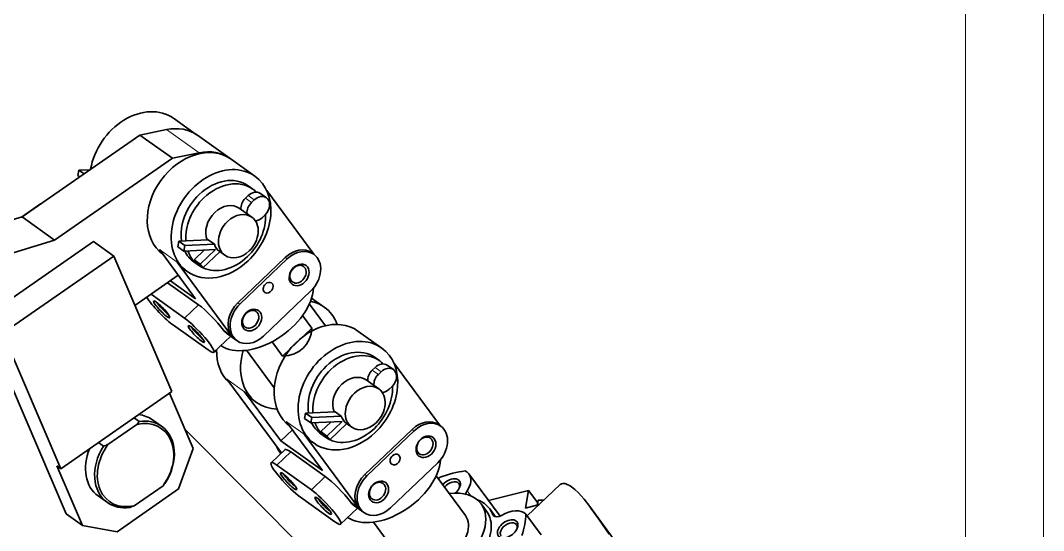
# Model space of a CAD drawing. Header units: millimetres. Extents: x 1333 to 129696, y -57210 to 105899.
# Drawn here: x 57163.5 to 57229.1, y 101244.3 to 101277.1 of the extents above; entities that cross this region are included whole.
import ezdxf

# ---------------------------------------------------------------- set-up
doc = ezdxf.new("R2010")
doc.units = ezdxf.units.MM
doc.header["$LTSCALE"] = 0.5
doc.layers.add('图框', color=7, linetype='Continuous', lineweight=18)
doc.layers.add('打印-禁用', color=7, linetype='Continuous', lineweight=15, plot=False)

# ---------------------------------------------------------------- blocks, each defined once
blk = doc.blocks.new('GZDEH零件A3图框V01版')
at = {"layer": '图框', "linetype": 'Continuous'}
blk.add_line((3272.49, -1832.961), (3272.49, -1554.461), dxfattribs=at)
at = {"layer": '打印-禁用', "linetype": 'Continuous'}
blk.add_line((3277.49, -1846.461), (3277.49, -1549.461), dxfattribs=at)
blk = doc.blocks.new('DEH A3')
at = {"layer": '图框'}
blk.add_blockref('GZDEH零件A3图框V01版', (-2857.49, 1846.461), dxfattribs=at)

msp = doc.modelspace()

# ---------------------------------------------------------------- linework, layer by layer
at = {"color": 7, "lineweight": 35, "ltscale": 0.181714}
msp.add_line((57174.774, 101269.744), (57173.294, 101270.798), dxfattribs=at)
at = {"color": 7, "lineweight": 35, "ltscale": 0.174603}
for p, q in [((57171.136, 101269.722), (57172.846, 101270.071)), ((57173.225, 101268.234), (57174.936, 101268.583))]:
    msp.add_line(p, q, dxfattribs=at)
at = {"color": 7, "lineweight": 13, "ltscale": 0.256528}
msp.add_line((57174.936, 101268.583), (57172.846, 101270.071), dxfattribs=at)
at = {"color": 7, "lineweight": 35}
for p, q in [((57163.579, 101264.471), (57171.136, 101269.722)), ((57165.668, 101262.983), (57173.225, 101268.234)), ((57182.287, 101262.076), (57179.273, 101266.158)), ((57152.525, 101261.099), (57163.579, 101264.471)), ((57165.668, 101262.983), (57154.615, 101259.611)), ((57161.043, 101257.95), (57168.156, 101262.891)), ((57169.462, 101261.961), (57162.349, 101257.02)), ((57173.184, 101253.261), (57169.462, 101261.961)), ((57173.532, 101261.56), (57177.02, 101256.836)), ((57166.406, 101245.413), (57161.043, 101257.95)), ((57166.071, 101248.319), (57162.349, 101257.02)), ((57190.426, 101251.052), (57187.412, 101255.135)), ((57176.708, 101254.07), (57180.196, 101249.346)), ((57166.071, 101248.319), (57173.184, 101253.261)), ((57187.958, 101236.865), (57174.037, 101250.841)), ((57181.671, 101250.536), (57185.159, 101245.812)), ((57203.147, 101241.614), (57199.989, 101245.891))]:
    msp.add_line(p, q, dxfattribs=at)
at = {"color": 7, "lineweight": 35, "ltscale": 0.256528}
msp.add_line((57173.225, 101268.234), (57171.136, 101269.722), dxfattribs=at)
at = {"color": 7, "lineweight": 35, "ltscale": 0.256533}
msp.add_line((57176.92, 101268.218), (57174.83, 101269.706), dxfattribs=at)
at = {"color": 7, "lineweight": 35, "ltscale": 0.18839}
for p, q in [((57178.518, 101267.079), (57176.983, 101268.171)), ((57186.657, 101256.055), (57185.122, 101257.148))]:
    msp.add_line(p, q, dxfattribs=at)
at = {"color": 7, "lineweight": 35, "ltscale": 0.035407}
for p, q in [((57167.231, 101267.466), (57167.165, 101267.118)), ((57173.957, 101262.282), (57174.023, 101262.63)), ((57181.769, 101251.886), (57181.703, 101251.538))]:
    msp.add_line(p, q, dxfattribs=at)
at = {"color": 7, "lineweight": 35, "ltscale": 0.070234}
msp.add_line((57167.933, 101267.496), (57167.231, 101267.466), dxfattribs=at)
at = {"color": 7, "lineweight": 35, "ltscale": 0.039846}
msp.add_line((57167.556, 101267.234), (57167.231, 101267.466), dxfattribs=at)
at = {"color": 7, "lineweight": 35, "ltscale": 0.01351}
msp.add_line((57167.275, 101267.039), (57167.165, 101267.118), dxfattribs=at)
at = {"color": 7, "lineweight": 35, "ltscale": 0.036873}
for p, q in [((57178.083, 101266.468), (57178.383, 101266.254)), ((57186.221, 101255.444), (57186.522, 101255.23))]:
    msp.add_line(p, q, dxfattribs=at)
at = {"color": 7, "lineweight": 35, "ltscale": 0.048101}
for p, q in [((57179.259, 101265.696), (57178.867, 101265.975)), ((57173.565, 101262.561), (57173.957, 101262.282)), ((57187.398, 101254.673), (57187.006, 101254.952)), ((57181.703, 101251.538), (57182.095, 101251.259)), ((57181.769, 101251.886), (57182.161, 101251.607)), ((57182.747, 101250.693), (57183.139, 101250.414))]:
    msp.add_line(p, q, dxfattribs=at)
at = {"color": 7, "lineweight": 35, "ltscale": 0.024691}
for p, q in [((57178.084, 101265.836), (57177.905, 101265.666)), ((57178.297, 101265.387), (57178.475, 101265.557))]:
    msp.add_line(p, q, dxfattribs=at)
at = {"color": 7, "lineweight": 13, "ltscale": 0.048101}
for p, q in [((57177.905, 101265.666), (57178.297, 101265.387)), ((57178.084, 101265.836), (57178.475, 101265.557)), ((57186.043, 101254.642), (57186.435, 101254.364)), ((57186.222, 101254.813), (57186.614, 101254.534))]:
    msp.add_line(p, q, dxfattribs=at)
at = {"color": 7, "lineweight": 35, "ltscale": 0.149145}
msp.add_line((57163.535, 101264.458), (57164.76, 101265.309), dxfattribs=at)
at = {"color": 7, "lineweight": 35, "ltscale": 0.001483}
msp.add_line((57164.76, 101265.309), (57164.772, 101265.3), dxfattribs=at)
at = {"color": 7, "lineweight": 35, "ltscale": 0.099408}
for p, q in [((57177.513, 101265.032), (57178.323, 101264.455)), ((57185.652, 101254.008), (57186.462, 101253.432))]:
    msp.add_line(p, q, dxfattribs=at)
at = {"color": 7, "lineweight": 35, "ltscale": 0.256529}
msp.add_line((57163.579, 101264.471), (57165.668, 101262.983), dxfattribs=at)
at = {"color": 7, "lineweight": 35, "ltscale": 0.024692}
for p, q in [((57179.173, 101264.613), (57178.994, 101264.442)), ((57186.222, 101254.813), (57186.043, 101254.642)), ((57186.435, 101254.364), (57186.614, 101254.534)), ((57187.312, 101253.589), (57187.133, 101253.419))]:
    msp.add_line(p, q, dxfattribs=at)
at = {"color": 7, "lineweight": 35, "ltscale": 0.160331}
msp.add_line((57169.462, 101261.961), (57168.156, 101262.891), dxfattribs=at)
at = {"color": 7, "lineweight": 35, "ltscale": 0.035406}
for p, q in [((57173.631, 101262.909), (57173.565, 101262.561)), ((57182.095, 101251.259), (57182.161, 101251.607))]:
    msp.add_line(p, q, dxfattribs=at)
at = {"color": 7, "lineweight": 35, "ltscale": 0.1893}
for p, q in [((57175.522, 101262.992), (57173.631, 101262.909)), ((57183.661, 101251.969), (57181.769, 101251.886))]:
    msp.add_line(p, q, dxfattribs=at)
at = {"color": 7, "lineweight": 35, "ltscale": 0.0481}
for p, q in [((57173.631, 101262.909), (57174.023, 101262.63)), ((57174.609, 101261.716), (57175.001, 101261.437))]:
    msp.add_line(p, q, dxfattribs=at)
at = {"color": 7, "lineweight": 35, "ltscale": 0.189294}
for p, q in [((57174.023, 101262.63), (57175.914, 101262.713)), ((57182.161, 101251.607), (57184.052, 101251.69))]:
    msp.add_line(p, q, dxfattribs=at)
at = {"color": 7, "lineweight": 35, "ltscale": 0.048096}
for p, q in [((57175.522, 101262.992), (57175.914, 101262.713)), ((57174.783, 101261.48), (57175.175, 101261.201)), ((57183.661, 101251.969), (57184.052, 101251.69)), ((57182.922, 101250.457), (57183.314, 101250.178))]:
    msp.add_line(p, q, dxfattribs=at)
at = {"color": 7, "lineweight": 13, "ltscale": 0.140289}
for p, q in [((57173.532, 101261.56), (57172.39, 101262.374)), ((57177.851, 101253.256), (57176.708, 101254.07)), ((57181.671, 101250.536), (57180.528, 101251.35))]:
    msp.add_line(p, q, dxfattribs=at)
at = {"color": 7, "lineweight": 35, "ltscale": 0.391492}
msp.add_line((57172.39, 101262.374), (57174.715, 101259.224), dxfattribs=at)
at = {"color": 7, "lineweight": 35, "ltscale": 0.20249}
for p, q in [((57175.979, 101262.371), (57173.957, 101262.282)), ((57184.118, 101251.348), (57182.095, 101251.259))]:
    msp.add_line(p, q, dxfattribs=at)
at = {"color": 7, "lineweight": 35, "ltscale": 0.090302}
msp.add_line((57175.262, 101262.34), (57174.609, 101261.716), dxfattribs=at)
at = {"color": 7, "lineweight": 35, "ltscale": 0.135287}
msp.add_line((57175.001, 101261.437), (57175.979, 101262.371), dxfattribs=at)
at = {"color": 7, "lineweight": 35, "ltscale": 0.1504}
for p, q in [((57176.263, 101262.239), (57175.175, 101261.201)), ((57184.402, 101251.216), (57183.314, 101250.178))]:
    msp.add_line(p, q, dxfattribs=at)
at = {"color": 7, "lineweight": 35, "ltscale": 0.040078}
msp.add_line((57176.257, 101262.244), (57176.583, 101262.011), dxfattribs=at)
at = {"color": 7, "lineweight": 35, "ltscale": 0.016034}
for p, q in [((57182.162, 101262.165), (57182.292, 101262.072)), ((57190.3, 101251.142), (57190.431, 101251.049)), ((57182.307, 101249.945), (57182.176, 101250.038))]:
    msp.add_line(p, q, dxfattribs=at)
at = {"color": 7, "lineweight": 35, "ltscale": 0.036877}
for p, q in [((57174.603, 101261.58), (57174.904, 101261.366)), ((57182.742, 101250.556), (57183.042, 101250.342))]:
    msp.add_line(p, q, dxfattribs=at)
at = {"color": 7, "lineweight": 35, "ltscale": 0.029364}
for p, q in [((57174.609, 101261.716), (57174.783, 101261.48)), ((57182.747, 101250.693), (57182.922, 101250.457))]:
    msp.add_line(p, q, dxfattribs=at)
at = {"color": 7, "lineweight": 35, "ltscale": 0.029361}
for p, q in [((57175.175, 101261.201), (57175.001, 101261.437)), ((57183.314, 101250.178), (57183.139, 101250.414))]:
    msp.add_line(p, q, dxfattribs=at)
at = {"color": 7, "lineweight": 35, "ltscale": 0.419788}
msp.add_line((57177.426, 101258.967), (57180.463, 101261.865), dxfattribs=at)
at = {"color": 7, "lineweight": 35, "ltscale": 0.419794}
msp.add_line((57180.594, 101261.772), (57177.557, 101258.874), dxfattribs=at)
at = {"color": 7, "lineweight": 13, "ltscale": 0.016033}
msp.add_line((57180.594, 101261.772), (57180.463, 101261.865), dxfattribs=at)
at = {"color": 7, "lineweight": 35, "ltscale": 0.339304}
msp.add_line((57173.603, 101260.73), (57170.817, 101258.794), dxfattribs=at)
at = {"color": 7, "lineweight": 35, "ltscale": 0.016033}
msp.add_line((57174.168, 101260.969), (57174.038, 101261.062), dxfattribs=at)
at = {"color": 7, "lineweight": 35, "ltscale": 0.243482}
msp.add_line((57172.91, 101260.248), (57174.893, 101258.836), dxfattribs=at)
at = {"color": 7, "lineweight": 35, "ltscale": 0.19877}
msp.add_line((57174.715, 101259.224), (57173.096, 101260.377), dxfattribs=at)
at = {"color": 7, "lineweight": 35, "ltscale": 0.263689}
msp.add_line((57171.852, 101259.513), (57174, 101257.983), dxfattribs=at)
at = {"color": 7, "lineweight": 35, "ltscale": 0.419789}
for p, q in [((57179.068, 101256.827), (57182.106, 101259.725)), ((57185.565, 101247.944), (57188.602, 101250.841)), ((57187.207, 101245.803), (57190.244, 101248.701))]:
    msp.add_line(p, q, dxfattribs=at)
at = {"color": 7, "lineweight": 13, "ltscale": 0.123468}
msp.add_line((57174, 101257.983), (57174.893, 101258.836), dxfattribs=at)
at = {"color": 7, "lineweight": 13, "ltscale": 0.016029}
for p, q in [((57177.557, 101258.874), (57177.426, 101258.967)), ((57185.695, 101247.851), (57185.565, 101247.944))]:
    msp.add_line(p, q, dxfattribs=at)
at = {"color": 7, "lineweight": 35, "ltscale": 0.173214}
msp.add_line((57182.007, 101258.883), (57183.036, 101257.49), dxfattribs=at)
at = {"color": 7, "lineweight": 35, "ltscale": 0.099865}
msp.add_line((57182.967, 101258.682), (57182.153, 101259.261), dxfattribs=at)
at = {"color": 7, "lineweight": 35, "ltscale": 0.101477}
msp.add_line((57181.574, 101258.146), (57182.177, 101257.33), dxfattribs=at)
at = {"color": 7, "lineweight": 35, "ltscale": 0.272562}
for p, q in [((57175.511, 101255.936), (57173.291, 101257.517)), ((57179.918, 101248.541), (57182.138, 101246.96)), ((57183.65, 101244.913), (57181.43, 101246.494))]:
    msp.add_line(p, q, dxfattribs=at)
at = {"color": 7, "lineweight": 35, "ltscale": 0.149778}
msp.add_line((57176.961, 101256.818), (57175.877, 101255.784), dxfattribs=at)
at = {"color": 7, "lineweight": 13, "ltscale": 0.064129}
msp.add_line((57177.02, 101256.836), (57176.498, 101257.208), dxfattribs=at)
at = {"color": 7, "lineweight": 35, "ltscale": 0.08331}
msp.add_line((57176.691, 101257.01), (57177.37, 101256.527), dxfattribs=at)
at = {"color": 7, "lineweight": 35, "ltscale": 0.260164}
msp.add_line((57182.177, 101257.33), (57180.294, 101255.534), dxfattribs=at)
at = {"color": 7, "lineweight": 35, "ltscale": 0.114661}
msp.add_line((57180.294, 101255.534), (57179.613, 101256.456), dxfattribs=at)
at = {"color": 7, "lineweight": 35, "ltscale": 0.003313}
msp.add_line((57175.695, 101255.815), (57175.668, 101255.835), dxfattribs=at)
at = {"color": 7, "lineweight": 35, "ltscale": 0.000410938}
msp.add_line((57175.696, 101255.819), (57175.695, 101255.815), dxfattribs=at)
at = {"color": 7, "lineweight": 35, "ltscale": 0.000788135}
msp.add_line((57175.695, 101255.815), (57175.703, 101255.816), dxfattribs=at)
at = {"color": 7, "lineweight": 35, "ltscale": 0.013942}
msp.add_line((57175.921, 101255.825), (57176.06, 101255.831), dxfattribs=at)
at = {"color": 7, "lineweight": 35, "ltscale": 0.298888}
msp.add_line((57177.984, 101255.913), (57179.76, 101253.509), dxfattribs=at)
at = {"color": 7, "lineweight": 35, "ltscale": 0.38638}
msp.add_line((57173.044, 101253.164), (57174.563, 101249.611), dxfattribs=at)
at = {"color": 7, "lineweight": 35, "ltscale": 0.391491}
for p, q in [((57180.176, 101250.107), (57177.851, 101253.256)), ((57180.528, 101251.35), (57182.853, 101248.201))]:
    msp.add_line(p, q, dxfattribs=at)
at = {"color": 7, "lineweight": 35, "ltscale": 0.032062}
msp.add_line((57178.617, 101252.572), (57178.356, 101252.758), dxfattribs=at)
at = {"color": 7, "lineweight": 35, "ltscale": 0.040079}
for p, q in [((57170.774, 101251.587), (57171.1, 101251.354)), ((57168.805, 101249.759), (57168.478, 101249.992))]:
    msp.add_line(p, q, dxfattribs=at)
at = {"color": 7, "lineweight": 35, "ltscale": 0.225683}
msp.add_line((57170.945, 101251.154), (57169.091, 101249.866), dxfattribs=at)
at = {"color": 7, "lineweight": 35, "ltscale": 0.072152}
for p, q in [((57172.533, 101251.036), (57171.945, 101251.454)), ((57169.053, 101246.148), (57168.465, 101246.567))]:
    msp.add_line(p, q, dxfattribs=at)
at = {"color": 7, "lineweight": 35, "ltscale": 0.090301}
msp.add_line((57183.401, 101251.316), (57182.747, 101250.693), dxfattribs=at)
at = {"color": 7, "lineweight": 35, "ltscale": 0.135288}
msp.add_line((57183.139, 101250.414), (57184.118, 101251.348), dxfattribs=at)
at = {"color": 7, "lineweight": 35, "ltscale": 0.040084}
msp.add_line((57184.395, 101251.22), (57184.722, 101250.988), dxfattribs=at)
at = {"color": 7, "lineweight": 35, "ltscale": 0.102993}
msp.add_line((57180.921, 101250.818), (57180.176, 101250.107), dxfattribs=at)
at = {"color": 7, "lineweight": 35, "ltscale": 0.419793}
msp.add_line((57188.733, 101250.748), (57185.695, 101247.851), dxfattribs=at)
at = {"color": 7, "lineweight": 13, "ltscale": 0.016034}
msp.add_line((57188.733, 101250.748), (57188.602, 101250.841), dxfattribs=at)
at = {"color": 7, "lineweight": 35, "ltscale": 0.276013}
msp.add_line((57173.623, 101247.016), (57174.563, 101249.611), dxfattribs=at)
at = {"color": 7, "lineweight": 35, "ltscale": 0.32868}
msp.add_line((57182.853, 101248.201), (57180.176, 101250.107), dxfattribs=at)
at = {"color": 7, "lineweight": 35, "ltscale": 0.123468}
msp.add_line((57180.446, 101249.545), (57179.552, 101248.693), dxfattribs=at)
at = {"color": 7, "lineweight": 13, "ltscale": 0.123464}
msp.add_line((57179.918, 101248.541), (57180.811, 101249.393), dxfattribs=at)
at = {"color": 7, "lineweight": 13, "ltscale": 0.002863}
msp.add_line((57180.219, 101249.329), (57180.196, 101249.346), dxfattribs=at)
at = {"color": 7, "lineweight": 35, "ltscale": 0.272567}
msp.add_line((57180.811, 101249.393), (57183.032, 101247.812), dxfattribs=at)
at = {"color": 7, "lineweight": 35, "ltscale": 0.032067}
msp.add_line((57165.81, 101248.505), (57166.071, 101248.319), dxfattribs=at)
at = {"color": 7, "lineweight": 35, "ltscale": 0.41719}
msp.add_line((57165.81, 101248.505), (57167.45, 101244.669), dxfattribs=at)
at = {"color": 7, "lineweight": 13, "ltscale": 0.123469}
msp.add_line((57182.138, 101246.96), (57183.032, 101247.812), dxfattribs=at)
at = {"color": 7, "lineweight": 35, "ltscale": 0.315506}
msp.add_line((57190.145, 101247.86), (57192.019, 101245.321), dxfattribs=at)
at = {"color": 7, "lineweight": 35, "ltscale": 0.336875}
msp.add_line((57194.244, 101245.271), (57192.243, 101247.981), dxfattribs=at)
at = {"color": 7, "lineweight": 35, "ltscale": 0.48116}
msp.add_line((57169.671, 101244.271), (57173.623, 101247.016), dxfattribs=at)
at = {"color": 7, "lineweight": 35, "ltscale": 0.225688}
msp.add_line((57170.772, 101245.937), (57172.625, 101247.225), dxfattribs=at)
at = {"color": 7, "lineweight": 35, "ltscale": 0.291713}
msp.add_line((57195.981, 101245.284), (57198.092, 101247.297), dxfattribs=at)
at = {"color": 7, "lineweight": 13, "ltscale": 0.040228}
msp.add_line((57192.127, 101246.896), (57192.366, 101246.573), dxfattribs=at)
at = {"color": 7, "lineweight": 35, "ltscale": 0.264523}
msp.add_line((57196.072, 101246.912), (57193.506, 101246.27), dxfattribs=at)
at = {"color": 7, "lineweight": 35, "ltscale": 0.113613}
msp.add_line((57196.072, 101246.912), (57195.869, 101245.795), dxfattribs=at)
at = {"color": 7, "lineweight": 35, "ltscale": 0.097871}
msp.add_line((57196.654, 101246.125), (57196.072, 101246.912), dxfattribs=at)
at = {"color": 7, "lineweight": 35, "ltscale": 0.016828}
msp.add_line((57196.684, 101246.291), (57196.654, 101246.125), dxfattribs=at)
at = {"color": 7, "lineweight": 35, "ltscale": 0.149779}
msp.add_line((57185.1, 101245.794), (57184.016, 101244.76), dxfattribs=at)
at = {"color": 7, "lineweight": 13, "ltscale": 0.06413}
msp.add_line((57185.159, 101245.812), (57184.637, 101246.184), dxfattribs=at)
at = {"color": 7, "lineweight": 35, "ltscale": 0.083311}
msp.add_line((57184.83, 101245.986), (57185.509, 101245.503), dxfattribs=at)
at = {"color": 7, "lineweight": 35, "ltscale": 0.058725}
msp.add_line((57193.374, 101245.591), (57193.025, 101246.064), dxfattribs=at)
at = {"color": 7, "lineweight": 35, "ltscale": 0.063957}
msp.add_line((57193.955, 101245.225), (57193.575, 101245.74), dxfattribs=at)
at = {"color": 7, "lineweight": 35, "ltscale": 0.09063}
msp.add_line((57196.748, 101246.015), (57195.869, 101245.795), dxfattribs=at)
at = {"color": 7, "lineweight": 35, "ltscale": 0.014234}
msp.add_line((57196.654, 101246.125), (57196.628, 101245.985), dxfattribs=at)
at = {"color": 7, "lineweight": 35, "ltscale": 0.013858}
msp.add_line((57199.989, 101245.891), (57200.071, 101245.78), dxfattribs=at)
at = {"color": 7, "lineweight": 35, "ltscale": 0.128264}
msp.add_line((57167.45, 101244.669), (57166.406, 101245.413), dxfattribs=at)
at = {"color": 7, "lineweight": 13, "ltscale": 0.010744}
msp.add_line((57193.782, 101245.359), (57193.846, 101245.272), dxfattribs=at)
at = {"color": 7, "lineweight": 35, "ltscale": 0.166383}
msp.add_line((57195.89, 101245.407), (57196.878, 101244.069), dxfattribs=at)
at = {"color": 7, "lineweight": 35, "ltscale": 0.225639}
msp.add_line((57167.45, 101244.669), (57169.671, 101244.271), dxfattribs=at)
at = {"color": 7, "lineweight": 35, "ltscale": 0.3155}
msp.add_line((57186.123, 101244.89), (57187.997, 101242.352), dxfattribs=at)
at = {"color": 7, "lineweight": 35}
for points in [[(57198.092, 101247.297), (57198.171, 101247.348), (57198.271, 101247.37), (57198.388, 101247.362), (57198.468, 101247.342), (57198.552, 101247.311), (57198.731, 101247.216), (57198.828, 101247.151)], [(57198.828, 101247.151), (57199.046, 101246.976), (57199.271, 101246.761), (57199.449, 101246.568), (57199.626, 101246.36), (57199.989, 101245.891)], [(57200.071, 101245.78), (57200.567, 101245.074), (57201.037, 101244.399), (57201.245, 101244.111)]]:
    msp.add_lwpolyline(points, dxfattribs=at)
for centre, radius, start, end in [((57175.932, 101262.812), 1.775, 234.56952, 243.82145), ((57167.311, 101254.144), 4.706, 320.55772, 323.646), ((57184.071, 101251.788), 1.775, 234.56952, 243.82145), ((57166.064, 101257.526), 8.237, 289.4385, 291.56571), ((57168.991, 101250.214), 4.706, 320.55772, 323.646), ((57167.741, 101253.608), 8.248, 289.43999, 291.56424)]:
    msp.add_arc(centre, radius, start, end, dxfattribs=at)
for centre, major_axis, ratio, start_param, end_param in [((57171.119, 101267.743), (-2.175, -3.055), 0.767269, 3.141628, 5.274646), ((57172.653, 101266.651), (2.175, 3.055), 0.767269, 0.000036, 0.687736), ((57172.655, 101266.651), (2.175, 3.055), 0.767269, 6.283135, 6.971258), ((57174.808, 101265.116), (-2.175, -3.055), 0.767269, 3.141628, 6.270767), ((57174.744, 101265.163), (2.175, 3.055), 0.767269, 6.283135, 6.971258), ((57174.744, 101265.163), (2.175, 3.055), 0.767269, 6.259398, 6.283135), ((57176.343, 101264.024), (-2.175, -3.055), 0.767269, 3.141628, 6.283221), ((57176.343, 101264.024), (1.74, 2.444), 0.767269, 0.000118, 1.324921), ((57176.644, 101263.81), (1.74, 2.444), 0.767269, 0.000118, 1.324921), ((57176.343, 101264.024), (-2.175, -3.055), 0.767269, 1.324921, 3.141628), ((57178.432, 101265.364), (-0.435, -0.611), 0.767269, 3.141711, 4.466513), ((57176.644, 101263.81), (1.74, 2.444), 0.767269, 6.153015, 6.283303), ((57176.343, 101264.024), (-1.74, -2.444), 0.767269, 4.466513, 5.620962), ((57176.644, 101263.81), (-1.74, -2.444), 0.767269, 4.466513, 5.534069), ((57176.644, 101263.81), (0.87, 1.222), 0.767269, 0.000118, 1.324921), ((57178.254, 101265.194), (-0.435, -0.611), 0.767269, 4.466513, 5.557873), ((57178.645, 101264.915), (0.435, 0.611), 0.767269, 1.324921, 2.41628), ((57178.824, 101265.085), (0.435, 0.611), 0.767269, 0.000118, 1.324921), ((57178.824, 101265.085), (0.435, 0.611), 0.767269, 4.466513, 6.283303), ((57176.644, 101263.81), (-0.87, -1.222), 0.767269, 4.466513, 5.84254), ((57177.453, 101263.233), (0.87, 1.222), 0.767269, 0.000118, 1.324921), ((57177.453, 101263.233), (-0.87, -1.222), 0.767269, 4.466513, 6.283303), ((57176.644, 101263.81), (1.74, 2.444), 0.767269, 4.466513, 5.514066), ((57177.453, 101263.233), (0.87, 1.222), 0.767269, 4.466513, 6.283303), ((57178.645, 101264.915), (0.435, 0.611), 0.767269, 3.738944, 4.466513), ((57177.127, 101263.466), (-0.87, -1.222), 0.767269, 5.783334, 6.283303), ((57176.343, 101264.024), (-1.74, -2.444), 0.767269, 5.886791, 6.283303), ((57176.644, 101263.81), (-1.74, -2.444), 0.767269, 5.788002, 6.283303), ((57177.453, 101263.233), (-0.87, -1.222), 0.767269, 0.000118, 1.324921), ((57181.219, 101260.841), (0.943, 1.324), 0.767269, 0.000118, 1.324921), ((57181.35, 101260.748), (-0.943, -1.324), 0.767269, 3.141711, 4.466513), ((57181.35, 101260.748), (-0.943, -1.324), 0.767269, 1.324921, 3.141711), ((57176.213, 101264.117), (2.175, 3.055), 0.767269, 2.895717, 3.141628), ((57176.343, 101264.024), (-2.175, -3.055), 0.767269, 0.000036, 1.324921), ((57176.644, 101263.81), (-1.74, -2.444), 0.767269, 0.138451, 1.324921), ((57181.35, 101260.748), (0.435, 0.611), 0.767269, 1.324921, 7.608106), ((57181.279, 101260.798), (0.356, 0.501), 0.767269, 0.000118, 1.324921), ((57181.279, 101260.798), (0.356, 0.501), 0.767269, 1.324921, 3.141711), ((57181.279, 101260.798), (0.356, 0.501), 0.767269, 3.141711, 6.283303), ((57179.366, 101259.929), (0.217, 0.305), 0.767269, 1.324921, 3.141711), ((57179.366, 101259.929), (0.217, 0.305), 0.767269, 3.141711, 6.283303), ((57179.366, 101259.929), (0.217, 0.305), 0.767269, 0.000118, 1.324921), ((57178.963, 101258.797), (3.017, 2.227), 0.622038, 3.363592, 5.805307), ((57172.535, 101258.541), (1.122, -1.176), 0.156102, 3.855178, 5.601944), ((57172.535, 101258.541), (0.518, -0.543), 0.156102, 2.982884, 6.441893), ((57172.535, 101258.541), (0.518, -0.543), 0.156102, 2.460351, 2.982884), ((57172.535, 101258.541), (0.518, -0.543), 0.156102, 0.158708, 2.460351), ((57172.632, 101258.633), (0.424, -0.445), 0.156102, 3.690072, 5.734707), ((57175.649, 101257.812), (1.122, -1.176), 0.156102, 0.889555, 2.460351), ((57178.182, 101257.943), (0.943, 1.324), 0.767269, 1.324921, 2.895717), ((57178.312, 101257.85), (-0.943, -1.324), 0.767269, 4.466513, 6.283303), ((57180.792, 101255.627), (2.175, 3.055), 0.767269, 0.000036, 0.3329), ((57178.312, 101257.85), (0.435, 0.611), 0.767269, 1.324921, 7.608106), ((57178.242, 101257.901), (0.356, 0.501), 0.767269, 1.324921, 3.141711), ((57178.242, 101257.901), (0.356, 0.501), 0.767269, 3.141711, 6.283303), ((57178.242, 101257.901), (0.356, 0.501), 0.767269, 0.000118, 1.324921), ((57180.792, 101255.627), (2.175, 3.055), 0.767269, 5.805505, 6.283221), ((57174.756, 101256.96), (1.122, -1.176), 0.156102, 0.000019, 2.460351), ((57174.756, 101256.96), (0.518, -0.543), 0.156102, 2.982884, 6.441893), ((57174.756, 101256.96), (0.518, -0.543), 0.156102, 2.460351, 2.982884), ((57182.947, 101254.093), (-2.175, -3.055), 0.767269, 3.141628, 6.270767), ((57174.756, 101256.96), (0.518, -0.543), 0.156102, 0.158708, 2.460351), ((57174.852, 101257.052), (0.424, -0.445), 0.156102, 3.690072, 5.734707), ((57176.811, 101258.924), (0.142, -1.998), 0.403611, 5.716271, 5.961846), ((57178.312, 101257.85), (-0.943, -1.324), 0.767269, 0.000118, 1.324921), ((57179.137, 101258.561), (2.508, -2.466), 0.701875, 5.705793, 6.815415), ((57184.482, 101253), (-2.175, -3.055), 0.767269, 3.141628, 6.283221), ((57174.756, 101256.96), (1.122, -1.176), 0.156102, 5.601944, 6.283204), ((57179.257, 101256.72), (-2.175, -3.055), 0.767269, 5.432684, 6.202199), ((57180.792, 101255.627), (2.175, 3.055), 0.767269, 1.994772, 3.141628), ((57184.482, 101253), (1.74, 2.444), 0.767269, 0.000118, 1.324921), ((57184.782, 101252.786), (1.74, 2.444), 0.767269, 0.000118, 1.324921), ((57184.482, 101253), (-2.175, -3.055), 0.767269, 1.324921, 3.141628), ((57184.482, 101253), (-1.74, -2.444), 0.767269, 4.466513, 5.620962), ((57186.571, 101254.341), (-0.435, -0.611), 0.767269, 3.141711, 4.466513), ((57184.782, 101252.786), (1.74, 2.444), 0.767269, 6.153015, 6.283303), ((57186.963, 101254.062), (0.435, 0.611), 0.767269, 0.000118, 1.324921), ((57184.782, 101252.786), (-1.74, -2.444), 0.767269, 4.466513, 5.534069), ((57184.782, 101252.786), (0.87, 1.222), 0.767269, 0.000118, 1.324921), ((57186.392, 101254.17), (-0.435, -0.611), 0.767269, 4.466513, 5.557873), ((57186.784, 101253.891), (0.435, 0.611), 0.767269, 1.324921, 2.41628), ((57186.963, 101254.062), (0.435, 0.611), 0.767269, 4.466513, 6.283303), ((57184.782, 101252.786), (-0.87, -1.222), 0.767269, 4.466513, 5.84254), ((57185.592, 101252.21), (0.87, 1.222), 0.767269, 0.000118, 1.324921), ((57184.782, 101252.786), (1.74, 2.444), 0.767269, 4.466513, 5.514066), ((57180.531, 101255.813), (2.175, 3.055), 0.767269, 2.895717, 3.141628), ((57185.592, 101252.21), (-0.87, -1.222), 0.767269, 4.466513, 6.283303), ((57185.592, 101252.21), (0.87, 1.222), 0.767269, 4.466513, 6.283303), ((57186.784, 101253.891), (0.435, 0.611), 0.767269, 3.738944, 4.466513), ((57180.792, 101255.627), (2.175, 3.055), 0.767269, 3.141628, 3.619273), ((57170.205, 101249.011), (-1.74, -2.444), 0.767269, 3.141627, 3.55003), ((57185.265, 101252.442), (-0.87, -1.222), 0.767269, 5.783334, 6.283303), ((57170.858, 101248.546), (-1.667, -2.342), 0.767269, 1.553046, 3.854416), ((57170.793, 101248.592), (1.74, 2.444), 0.767269, 0.000034, 0.627574), ((57170.793, 101248.592), (1.74, 2.444), 0.767269, 4.779888, 6.28322), ((57184.482, 101253), (-1.74, -2.444), 0.767269, 5.886791, 6.283303), ((57184.782, 101252.786), (-1.74, -2.444), 0.767269, 5.788002, 6.283303), ((57184.782, 101252.786), (-1.74, -2.444), 0.767269, 0.138451, 1.324921), ((57185.592, 101252.21), (-0.87, -1.222), 0.767269, 0.000118, 1.324921), ((57189.358, 101249.818), (0.943, 1.324), 0.767269, 0.000118, 1.324921), ((57189.488, 101249.725), (-0.943, -1.324), 0.767269, 3.141711, 4.466513), ((57189.488, 101249.725), (-0.943, -1.324), 0.767269, 1.324921, 3.141711), ((57184.351, 101253.093), (2.175, 3.055), 0.767269, 2.895717, 3.141628), ((57184.482, 101253), (-2.175, -3.055), 0.767269, 0.000036, 1.324921), ((57189.488, 101249.725), (0.435, 0.611), 0.767269, 1.324921, 7.608106), ((57189.418, 101249.775), (0.356, 0.501), 0.767269, 3.141711, 6.283303), ((57189.418, 101249.775), (0.356, 0.501), 0.767269, 0.000118, 1.324921), ((57170.205, 101249.011), (1.74, 2.444), 0.767269, 1.857431, 3.141627), ((57170.793, 101248.592), (1.74, 2.444), 0.767269, 1.638295, 3.141627), ((57170.858, 101248.546), (1.667, 2.342), 0.767269, 1.553046, 3.854416), ((57181.227, 101250.547), (-0.943, -1.324), 0.767269, 5.78645, 6.184843), ((57181.567, 101248.369), (1.122, -1.176), 0.156102, 2.460351, 3.141612), ((57189.418, 101249.775), (0.356, 0.501), 0.767269, 1.324921, 3.141711), ((57187.505, 101248.906), (0.217, 0.305), 0.767269, 1.324921, 3.141711), ((57187.505, 101248.906), (0.217, 0.305), 0.767269, 3.141711, 6.283303), ((57187.505, 101248.906), (0.217, 0.305), 0.767269, 0.000118, 1.324921), ((57180.674, 101247.517), (1.122, -1.176), 0.156102, 3.141612, 5.601944), ((57180.674, 101247.517), (1.122, -1.176), 0.156102, 2.460351, 3.141612), ((57187.101, 101247.774), (3.017, 2.227), 0.622038, 3.363592, 5.805307), ((57180.674, 101247.517), (0.518, -0.543), 0.156102, 2.982884, 6.441893), ((57180.674, 101247.517), (0.518, -0.543), 0.156102, 2.460351, 2.982884), ((57180.674, 101247.517), (0.518, -0.543), 0.156102, 0.158708, 2.460351), ((57180.771, 101247.609), (0.424, -0.445), 0.156102, 3.690072, 5.734707), ((57183.788, 101246.789), (1.122, -1.176), 0.156102, 0.889555, 2.460351), ((57186.32, 101246.92), (0.943, 1.324), 0.767269, 1.324921, 2.895717), ((57186.451, 101246.827), (-0.943, -1.324), 0.767269, 4.466513, 6.283303), ((57186.451, 101246.827), (0.435, 0.611), 0.767269, 1.324921, 7.608106), ((57191.037, 101247.09), (-1.207, -0.891), 0.622038, 4.791758, 4.88639), ((57190.357, 101243.364), (5.028, 3.712), 0.622038, 0.837651, 1.134571), ((57191.037, 101247.09), (-0.603, -0.445), 0.622038, 2.223474, 5.065958), ((57191.037, 101247.09), (-1.207, -0.891), 0.622038, 3.141593, 3.463649), ((57191.037, 101247.09), (-1.207, -0.891), 0.622038, 2.104091, 3.141593), ((57182.894, 101245.936), (1.122, -1.176), 0.156102, 0.000019, 2.460351), ((57186.38, 101246.877), (0.356, 0.501), 0.767269, 1.324921, 3.141711), ((57186.38, 101246.877), (0.356, 0.501), 0.767269, 3.141711, 6.283303), ((57186.38, 101246.877), (0.356, 0.501), 0.767269, 0.000118, 1.324921), ((57191.1, 101247.005), (0.494, 0.365), 0.622038, 6.283159, 8.290196), ((57191.037, 101247.09), (-0.603, -0.445), 0.622038, 1.644782, 2.223474), ((57191.1, 101247.005), (0.494, 0.365), 0.622038, 5.445185, 6.283159), ((57182.894, 101245.936), (0.518, -0.543), 0.156102, 2.982884, 6.441893), ((57182.894, 101245.936), (0.518, -0.543), 0.156102, 2.460351, 2.982884), ((57182.894, 101245.936), (0.518, -0.543), 0.156102, 0.158708, 2.460351), ((57182.991, 101246.029), (0.424, -0.445), 0.156102, 3.690072, 5.734707), ((57190.008, 101243.837), (3.017, 2.227), 0.622038, 6.283159, 7.124254), ((57192.491, 101246.832), (0.402, 0.297), 0.622038, 2.104091, 2.678824), ((57190.357, 101243.364), (-3.218, -2.376), 0.622038, 3.141609, 3.525499), ((57193.496, 101239.112), (-7.442, -5.494), 0.622038, 3.833956, 3.881995), ((57170.793, 101248.592), (1.74, 2.444), 0.767269, 3.141627, 3.769167), ((57184.95, 101247.901), (0.142, -1.998), 0.403611, 5.716271, 5.961846), ((57186.451, 101246.827), (-0.943, -1.324), 0.767269, 0.000118, 1.324921), ((57190.008, 101243.837), (3.017, 2.227), 0.622038, 4.913102, 6.283159), ((57190.357, 101243.364), (-3.218, -2.376), 0.622038, 2.968045, 3.141609), ((57194.731, 101244.46), (-1.207, -0.891), 0.622038, 3.220961, 4.58052), ((57190.357, 101243.364), (-3.017, -2.227), 0.622038, 6.283159, 9.424752), ((57190.008, 101243.837), (-2.011, -1.485), 0.622038, 0.200713, 3.141566), ((57194.21, 101245.608), (0.402, 0.297), 0.622038, 2.968045, 3.141474), ((57194.21, 101245.608), (0.402, 0.297), 0.622038, 3.141474, 4.58052), ((57194.731, 101244.46), (-0.603, -0.445), 0.622038, 2.223474, 7.201303), ((57190.357, 101243.364), (5.028, 3.712), 0.622038, 5.550039, 5.84696), ((57182.894, 101245.936), (1.122, -1.176), 0.156102, 5.601944, 6.283204), ((57194.794, 101244.374), (0.494, 0.365), 0.622038, 6.283159, 9.424752), ((57194.731, 101244.46), (-0.603, -0.445), 0.622038, 0.986111, 2.223474), ((57194.794, 101244.374), (0.494, 0.365), 0.622038, 5.445185, 6.283159)]:
    msp.add_ellipse(centre, major_axis=major_axis, ratio=ratio, start_param=start_param, end_param=end_param, dxfattribs=at)

# ---------------------------------------------------------------- block references
at = {"layer": '图框'}
msp.add_blockref('DEH A3', (56809.1, 101055.912), dxfattribs=at)

doc.saveas('drawing.dxf')
